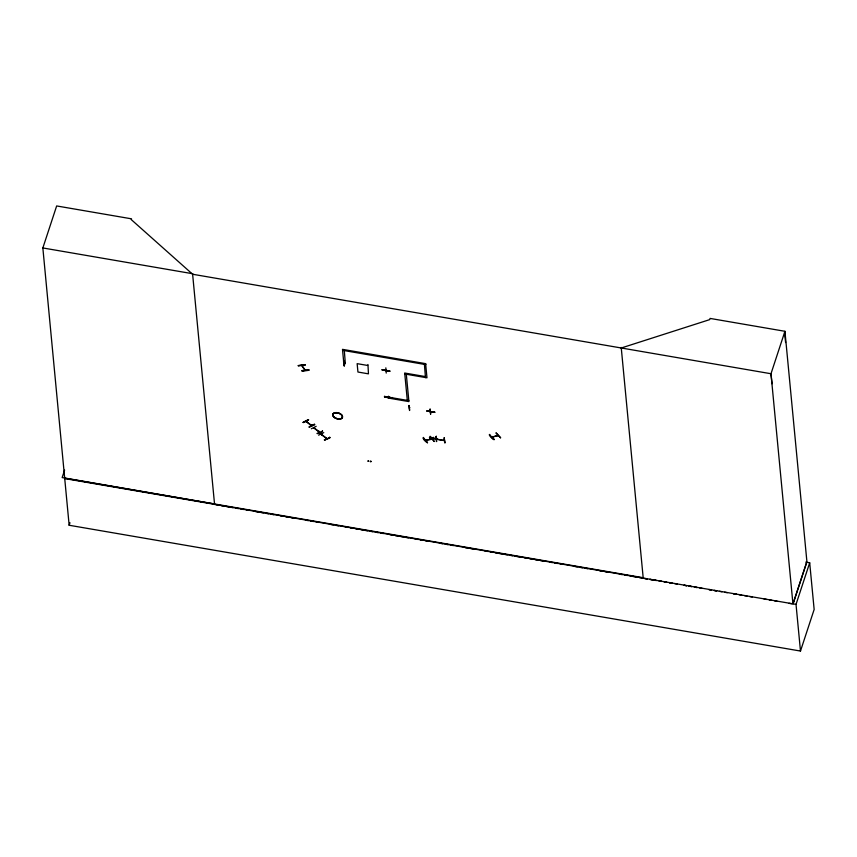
<?xml version="1.0" encoding="UTF-8"?>
<svg xmlns="http://www.w3.org/2000/svg" width="857" height="857" viewBox="0 0 857 857"><rect width="100%" height="100%" fill="white"/><g stroke="black" fill="none" stroke-linecap="round" stroke-linejoin="round"><path stroke-width="1.29" d="M306.806 421.323L305.842 421.355L311.584 425.747M311.68 425.8L311.359 424.783M319.629 432.346L313.844 427.954L314.615 428.264M319.04 431.907L319.125 431.425M314.112 427.889L319.757 432.217L319.307 431.339M392.431 398.151C376.587 394.745 388.05 398.719 392.517 397.541M384.643 396.748L384.729 396.17M392.442 397.83L384.611 396.512M429.518 437.627L437.22 439.416M430.01 409.11L430.632 414.102M308.927 369.796C287.438 372.999 323.571 368.853 301.985 370.567M491.854 437.038L498.078 435.495M492.036 437.295L492.829 436.663M497.446 435.656L498.249 435.699M431.125 412.324L431.007 411.821M425.329 440.177L431.982 439.03M431.307 439.148L432.024 439.277M432.046 439.245L425.468 440.359M388.467 396.191L388.692 396.791M433.181 437.82L433.578 438.313L433.363 437.284M805.794 562.117L809.694 562.792L814.15 609.477L800.481 651.052L69.149 525.255L42.85 247.952L56.658 205.948L131.517 218.824L131.26 219.606L192.632 274.251L770.989 373.738L772.05 383.765M64.618 470.075L62.154 477.574L214.529 503.97M69.149 525.255L69.974 522.738M305.349 364.728L298.407 365.5M304.824 370.095L304.963 369.549M308.627 419.684L303.453 422.233M309.302 426.69C325.981 419.566 297.808 432.806 314.476 424.129M311.348 428.789L316.179 426.315M344.268 350.052L345.36 363.764L343.839 363.507L342.489 349.345L425.629 363.647L426.979 377.808L404.793 373.984L404.965 373.47M322.425 430.685C323.689 432.035 316.822 434.52 317.251 433.235M323.775 432.614L318.6 435.163M344.096 360.668L343.55 360.936L343.978 365.875L344.525 365.607M321.953 434.253L321.632 434.778L321.161 434.188M344.203 363.572L345.2 363.111M324.664 440.187C335.226 434.424 327.288 440.005 324.449 439.609M326.324 437.798L326.249 438.356M329.624 437.059L329.838 437.648L324.332 439.962M367.642 365.457L357.144 363.657L357.947 372.034L368.446 373.845L367.953 364.504M382.19 369.667L389.978 371.038L382.115 369.903M385.232 370.674L385.2 369.988M385.832 367.846L386.228 373.084M409.882 407.6L409.41 408.189M424.376 363.829L425.458 377.541M408.896 405.49L409.657 410.16M425.886 364.086L425.715 364.611L342.586 350.309M426.979 411.114L434.874 412.131M430.193 411.714L429.882 411.028M423.465 437.424C421.537 438.12 427.332 443.626 427.557 442.416M426.208 439.62L425.447 440.134M437.199 439.138L429.528 437.884L429.614 437.263M431.521 438.902L431.382 438.73M434.21 441.269L430.118 436.277L434.178 441.548M436.331 441.526L436.32 436.352M436.384 436.331L435.838 436.609M437.413 438.634L429.507 437.606M437.22 439.384L437.498 438.784M443.583 440.005L443.562 439.834M444.172 437.681L444.965 443.048L444.151 437.981M489.679 434.403C488.372 434.992 493.868 440.702 494.36 439.277M492.657 437.156L492.668 436.492M500.617 437.67L495.957 432.817L500.574 437.916M621.271 347.985L709.682 319.629L710.078 318.418L784.937 331.295L770.989 373.738L792.95 604.003M793.357 602.75L806.898 561.56L784.937 331.295M793.378 602.942L806.523 562.963M800.481 651.052L796.024 604.367L809.694 562.792M370.995 461.302L370.245 461.634L371.049 461.387M320.979 434.306L326.828 438.73M389.892 371.295L382.093 369.903M426.99 411.006L434.799 412.356L426.957 410.835M409.078 405.5L409.539 410.514M367.964 460.862L368.564 460.98M371.006 461.719L370.342 461.216M489.229 434.831L493.911 439.695M489.529 434.713L494.178 439.598M427.397 442.715L423.337 437.691L427.439 442.769M298.279 365.746L305.242 364.953L298.257 365.735M436.492 439.073L444.301 440.584M344.193 363.4L345.05 363.55M436.245 436.588L436.716 441.537M303.303 422.49L308.445 419.93M301.643 365.478L305.113 370.438M444.205 440.584L436.588 439.255M303.024 422.319L308.231 419.759M303.335 422.587L308.52 420.037M317.133 433.578L322.628 431.21M326.271 438.334L326.656 438.655M492.143 437.263L497.896 435.485M343.893 360.947L344.407 365.95M42.85 247.952L192.675 273.726M408.821 400.648L388.039 397.07L388.135 398.034L408.918 401.601L406.304 374.252M64.811 478.217L643.178 577.704M64.693 478.57L796.024 604.367M215.9 504.741L218.535 505.191M221.17 505.651L223.816 506.101M226.452 506.551L233.04 507.687M235.686 508.147L238.321 508.597M240.956 509.047L243.592 509.508M246.238 509.958L248.873 510.408M255.472 511.543L258.107 512.004M260.742 512.454L263.378 512.904M266.013 513.364L268.659 513.814M271.294 514.264L273.929 514.725M280.528 515.86L283.164 516.31M285.799 516.76L288.434 517.221M291.08 517.671L293.715 518.121M305.585 520.167L308.22 520.617M310.866 521.077L313.501 521.527M316.137 521.977L318.772 522.438M330.641 524.473L333.287 524.934M335.923 525.384L338.558 525.844M345.157 526.969L347.792 527.43M350.427 527.88L353.063 528.33M355.709 528.79L358.344 529.24M360.979 529.701L367.578 530.826M370.213 531.286L372.849 531.736M375.484 532.186L378.13 532.647M380.765 533.097L383.4 533.557M389.999 534.682L392.635 535.143M395.27 535.593L397.905 536.053M400.551 536.503L403.186 536.953M405.822 537.414L408.457 537.864M415.056 538.999L417.691 539.449M420.326 539.91L422.972 540.36M425.608 540.81L428.243 541.27M440.112 543.306L442.748 543.767M445.394 544.216L448.029 544.666M450.664 545.127L453.299 545.577M465.169 547.623L467.815 548.073M470.45 548.523L473.085 548.983M484.955 551.019L487.59 551.479M490.236 551.929L492.871 552.379M495.507 552.84L502.106 553.976M504.741 554.425L507.376 554.875M510.011 555.336L512.657 555.786M515.293 556.236L521.892 557.371M524.527 557.832L527.162 558.282M529.797 558.732L532.443 559.192M535.079 559.642L537.714 560.092M540.349 560.553L542.984 561.003M549.583 562.138L552.219 562.588M554.865 563.049L557.5 563.499M560.135 563.949L562.77 564.409M574.64 566.445L577.286 566.906M579.921 567.355L582.556 567.805M585.192 568.266L587.838 568.716M599.707 570.762L602.342 571.212M604.978 571.662L607.613 572.122M619.482 574.158L622.128 574.619M624.764 575.068L627.399 575.518M630.034 575.979L636.633 577.115M639.268 577.564L641.904 578.014M664.239 581.86L666.864 582.31L664.239 581.882M672.124 583.221L669.488 582.76L672.124 583.253M674.748 583.671L677.373 584.12M689.189 586.156L691.824 586.606L689.199 586.209M694.449 587.056L697.073 587.506M699.698 587.956L702.322 588.416M711.524 589.991L708.889 589.541L711.524 590.077M714.149 590.441L716.773 590.902L714.16 590.537M719.398 591.351L722.023 591.801M724.658 592.251L727.282 592.701M733.849 593.837L736.474 594.287M739.098 594.737L741.723 595.187M744.358 595.636L746.983 596.097M749.607 596.547L752.232 596.997M764.058 599.032L766.683 599.482M769.307 599.932L771.932 600.382M774.557 600.832L777.192 601.293M789.008 603.317L791.632 603.778M694.449 587.12L697.084 587.581M733.86 593.944L736.484 594.404M301.921 365.5L305.424 370.406M368.617 460.959L368.007 461.312M306.163 421.344L311.766 425.608M321.343 434.253L326.945 438.591M784.541 332.505L785.601 342.543M621.218 347.439L643.232 578.25M425.575 377.562L425.479 376.598L404.697 373.031L407.311 400.38M192.568 273.704L214.582 504.516M430.171 409.153L430.621 414.145M647.164 578.925L644.539 578.475L647.164 578.925M656.366 580.5L649.799 579.375L656.366 580.521M661.615 581.41L658.99 580.96L661.615 581.432M686.564 585.695L683.94 585.245L686.575 585.76M334.423 417.488A5.035 2.935 18.2 0 0 342.425 417.509A5.035 2.935 18.2 0 0 336.105 412.699A5.035 2.935 18.2 0 0 334.423 417.488A5.024 2.925 18.2 0 0 342.414 417.509A5.024 2.925 18.2 0 0 336.105 412.72A5.024 2.925 18.2 0 0 334.423 417.498M334.466 417.338A5.046 2.935 18.2 0 0 342.479 417.348A5.046 2.935 18.2 0 0 336.158 412.538A5.046 2.935 18.2 0 0 334.466 417.338"/></g></svg>
